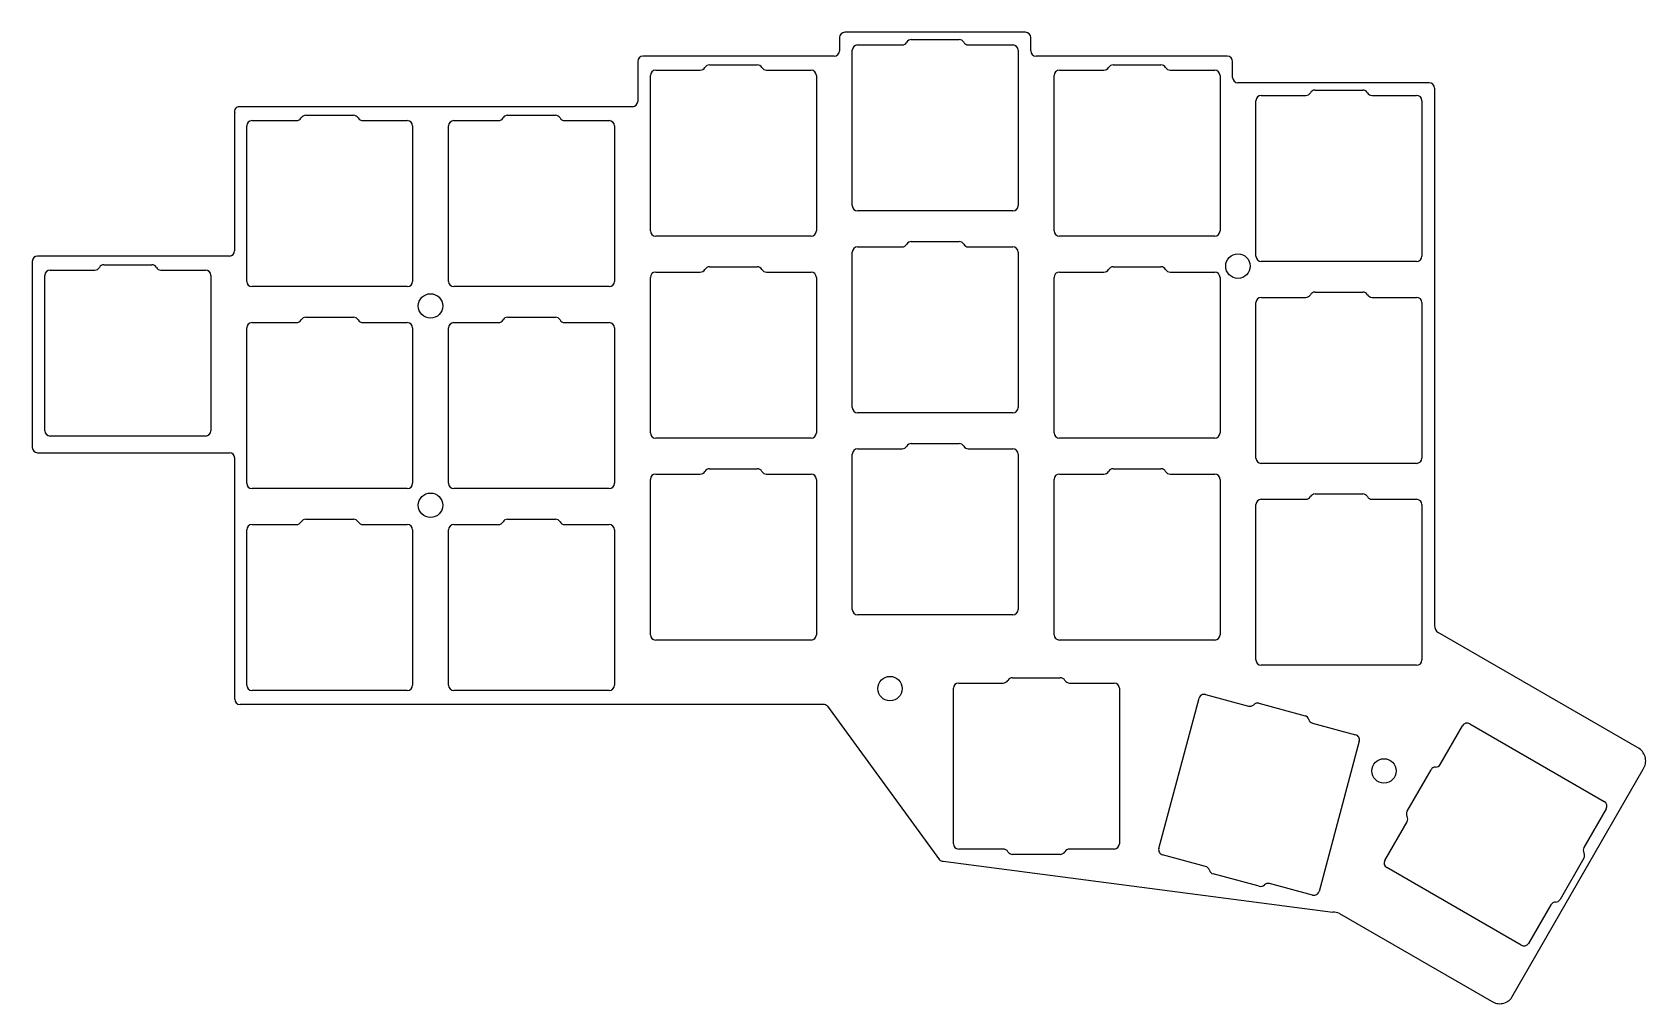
# Model space of a CAD drawing. Extents: x -129 to 22, y -93 to -2.
import ezdxf

# ---------------------------------------------------------------- set-up
doc = ezdxf.new("R2010")
doc.units = 0
doc.layers.add('BLACK', color=7, linetype='CONTINUOUS')

msp = doc.modelspace()

# ---------------------------------------------------------------- linework, layer by layer
at = {"layer": 'BLACK', "linetype": 'CONTINUOUS'}
for p, q in [((-53.46, -2.15), (-53.46, -3.4)), ((-35.96, -1.65), (-52.96, -1.65)), ((-51.7614, -2.83853), (-47.5674, -2.83853)), ((-46.7014, -2.33853), (-42.2014, -2.33853)), ((-41.3354, -2.83853), (-37.1414, -2.83853)), ((-35.46, -3.4), (-35.46, -2.15)), ((-72.46, -4.4), (-72.46, -8.15)), ((-53.96, -3.9), (-71.96, -3.9)), ((-52.2614, -17.9585), (-52.2614, -3.33853)), ((-36.6414, -3.33853), (-36.6414, -17.9585)), ((-16.96, -3.9), (-34.96, -3.9)), ((-16.46, -5.9), (-16.46, -4.4)), ((-71.2614, -20.3335), (-71.2614, -5.71353)), ((-70.7614, -5.21353), (-66.5674, -5.21353)), ((-65.7014, -4.71353), (-61.2014, -4.71353)), ((-60.3354, -5.21353), (-56.1414, -5.21353)), ((-55.6414, -5.71353), (-55.6414, -20.3335)), ((-33.2614, -20.3335), (-33.2614, -5.71353)), ((-32.7614, -5.21353), (-28.5674, -5.21353)), ((-27.7014, -4.71353), (-23.2014, -4.71353)), ((-22.3354, -5.21353), (-18.1414, -5.21353)), ((-17.6414, -5.71353), (-17.6414, -20.3335)), ((2.04, -6.4), (-15.96, -6.4)), ((-13.7614, -7.58853), (-9.56743, -7.58853)), ((-8.7014, -7.08853), (-4.2014, -7.08853)), ((-3.33537, -7.58853), (0.8586, -7.58853)), ((2.54, -6.9), (2.53728, -57.4602)), ((-72.96, -8.65), (-109.96, -8.65)), ((-14.2614, -22.7085), (-14.2614, -8.08853)), ((1.3586, -8.08853), (1.3586, -22.7085)), ((-110.394, -9.24312), (-110.394, -22.2)), ((-109.261, -25.0835), (-109.261, -10.4635)), ((-108.761, -9.96353), (-104.567, -9.96353)), ((-103.701, -9.46353), (-99.2014, -9.46353)), ((-98.3354, -9.96353), (-94.1414, -9.96353)), ((-93.6414, -10.4635), (-93.6414, -25.0835)), ((-90.2614, -25.0835), (-90.2614, -10.4635)), ((-89.7614, -9.96353), (-85.5674, -9.96353)), ((-84.7014, -9.46353), (-80.2014, -9.46353)), ((-79.3354, -9.96353), (-75.1414, -9.96353)), ((-74.6414, -10.4635), (-74.6414, -25.0835)), ((-37.1414, -18.4585), (-51.7614, -18.4585)), ((-56.1414, -20.8335), (-70.7614, -20.8335)), ((-18.1414, -20.8335), (-32.7614, -20.8335)), ((-110.894, -22.7), (-128.94, -22.7042)), ((-52.2614, -36.9585), (-52.2614, -22.3385)), ((-51.7614, -21.8385), (-47.5674, -21.8385)), ((-46.7014, -21.3385), (-42.2014, -21.3385)), ((-41.3354, -21.8385), (-37.1414, -21.8385)), ((-36.6414, -22.3385), (-36.6414, -36.9585)), ((-129.44, -23.2042), (-129.445, -40.7042)), ((-127.755, -24.0215), (-123.561, -24.0215)), ((-122.695, -23.5215), (-118.195, -23.5215)), ((-117.329, -24.0215), (-113.135, -24.0215)), ((-70.7614, -24.2135), (-66.5674, -24.2135)), ((-65.7014, -23.7135), (-61.2014, -23.7135)), ((-60.3354, -24.2135), (-56.1414, -24.2135)), ((-32.7614, -24.2135), (-28.5674, -24.2135)), ((-27.7014, -23.7135), (-23.2014, -23.7135)), ((-22.3354, -24.2135), (-18.1414, -24.2135)), ((0.8586, -23.2085), (-13.7614, -23.2085)), ((-128.255, -39.1415), (-128.255, -24.5215)), ((-112.635, -24.5215), (-112.635, -39.1415)), ((-94.1414, -25.5835), (-108.761, -25.5835)), ((-75.1414, -25.5835), (-89.7614, -25.5835)), ((-71.2614, -39.3335), (-71.2614, -24.7135)), ((-55.6414, -24.7135), (-55.6414, -39.3335)), ((-33.2614, -39.3335), (-33.2614, -24.7135)), ((-17.6414, -24.7135), (-17.6414, -39.3335)), ((-14.2614, -41.7085), (-14.2614, -27.0885)), ((-13.7614, -26.5885), (-9.56743, -26.5885)), ((-8.7014, -26.0885), (-4.2014, -26.0885)), ((-3.33537, -26.5885), (0.8586, -26.5885)), ((1.3586, -27.0885), (1.3586, -41.7085)), ((-103.701, -28.4635), (-99.2014, -28.4635)), ((-84.7014, -28.4635), (-80.2014, -28.4635)), ((-109.261, -44.0835), (-109.261, -29.4635)), ((-108.761, -28.9635), (-104.567, -28.9635)), ((-98.3354, -28.9635), (-94.1414, -28.9635)), ((-93.6414, -29.4635), (-93.6414, -44.0835)), ((-90.2614, -44.0835), (-90.2614, -29.4635)), ((-89.7614, -28.9635), (-85.5674, -28.9635)), ((-79.3354, -28.9635), (-75.1414, -28.9635)), ((-74.6414, -29.4635), (-74.6414, -44.0835)), ((-37.1414, -37.4585), (-51.7614, -37.4585)), ((-113.135, -39.6415), (-127.755, -39.6415)), ((-56.1414, -39.8335), (-70.7614, -39.8335)), ((-51.7614, -40.8385), (-47.5674, -40.8385)), ((-46.7014, -40.3385), (-42.2014, -40.3385)), ((-41.3354, -40.8385), (-37.1414, -40.8385)), ((-18.1414, -39.8335), (-32.7614, -39.8335)), ((-128.945, -41.2042), (-110.89, -41.2042)), ((-110.391, -64.4), (-110.39, -41.7042)), ((-52.2614, -55.9585), (-52.2614, -41.3385)), ((-36.6414, -41.3385), (-36.6414, -55.9585)), ((0.8586, -42.2085), (-13.7614, -42.2085)), ((-71.2614, -58.3335), (-71.2614, -43.7135)), ((-70.7614, -43.2135), (-66.5674, -43.2135)), ((-65.7014, -42.7135), (-61.2014, -42.7135)), ((-60.3354, -43.2135), (-56.1414, -43.2135)), ((-55.6414, -43.7135), (-55.6414, -58.3335)), ((-33.2614, -58.3335), (-33.2614, -43.7135)), ((-32.7614, -43.2135), (-28.5674, -43.2135)), ((-27.7014, -42.7135), (-23.2014, -42.7135)), ((-22.3354, -43.2135), (-18.1414, -43.2135)), ((-17.6414, -43.7135), (-17.6414, -58.3335)), ((-94.1414, -44.5835), (-108.761, -44.5835)), ((-75.1414, -44.5835), (-89.7614, -44.5835)), ((-8.7014, -45.0885), (-4.2014, -45.0885)), ((-14.2614, -60.7085), (-14.2614, -46.0885)), ((-13.7614, -45.5885), (-9.56743, -45.5885)), ((-3.33537, -45.5885), (0.8586, -45.5885)), ((1.3586, -46.0885), (1.3586, -60.7085)), ((-109.261, -63.0835), (-109.261, -48.4635)), ((-108.761, -47.9635), (-104.567, -47.9635)), ((-103.701, -47.4635), (-99.2014, -47.4635)), ((-98.3354, -47.9635), (-94.1414, -47.9635)), ((-93.6414, -48.4635), (-93.6414, -63.0835)), ((-90.2614, -63.0835), (-90.2614, -48.4635)), ((-89.7614, -47.9635), (-85.5674, -47.9635)), ((-84.7014, -47.4635), (-80.2014, -47.4635)), ((-79.3354, -47.9635), (-75.1414, -47.9635)), ((-74.6414, -48.4635), (-74.6414, -63.0835)), ((-37.1414, -56.4585), (-51.7614, -56.4585)), ((-56.1414, -58.8335), (-70.7614, -58.8335)), ((-18.1414, -58.8335), (-32.7614, -58.8335)), ((21.8105, -69.047), (2.89, -58.125)), ((0.8586, -61.2085), (-13.7614, -61.2085)), ((-94.1414, -63.5835), (-108.761, -63.5835)), ((-75.1414, -63.5835), (-89.7614, -63.5835)), ((-42.7414, -77.9935), (-42.7414, -63.3735)), ((-42.2414, -62.8735), (-38.0474, -62.8735)), ((-37.1814, -62.3735), (-32.6814, -62.3735)), ((-31.8154, -62.8735), (-27.6214, -62.8735)), ((-27.1214, -63.3735), (-27.1214, -77.9935)), ((-54.96, -64.9), (-109.891, -64.9)), ((-54.6064, -65.0464), (-44.0636, -79.5036)), ((-23.4048, -78.4318), (-19.6209, -64.3099)), ((-19.0085, -63.9564), (-14.9574, -65.0419)), ((-13.9915, -64.783), (-9.64485, -65.9477)), ((-8.93775, -66.6548), (-4.88668, -67.7403)), ((5.86238, -66.7168), (18.5237, -74.0268)), ((3.08238, -70.5319), (5.17937, -66.8998)), ((-4.53312, -68.3527), (-8.31706, -82.4745)), ((-0.03364, -74.929), (2.21636, -71.0319)), ((9.83726, -92.4315), (22.19, -70.975)), ((-2.13063, -79.5611), (-0.03364, -75.929)), ((18.7067, -74.7098), (16.6097, -78.3419)), ((-38.0474, -78.4935), (-42.2414, -78.4935)), ((-27.6214, -78.4935), (-31.8154, -78.4935)), ((-43.71, -79.65), (-7.03944, -84.4203)), ((-32.6814, -78.9935), (-37.1814, -78.9935)), ((-19.0002, -80.1296), (-23.0513, -79.0441)), ((10.7137, -87.5541), (-1.94762, -80.2441)), ((16.6097, -79.3419), (14.3597, -83.239)), ((-13.9464, -82.0014), (-18.2931, -80.8367)), ((-8.92943, -82.8281), (-12.9805, -81.7426)), ((-6.385, -84.55), (7.90925, -92.811)), ((13.4937, -83.739), (11.3967, -87.3711))]:
    msp.add_line(p, q, dxfattribs=at)
at = {"layer": 'BLACK'}
for centre in [(-15.96, -23.65), (-91.96, -27.4), (-91.96, -46.15), (-48.71, -63.4), (-2.21, -71.15)]:
    msp.add_circle(centre, 1.15, dxfattribs=at)
for centre, radius, start, end in [((-52.96, -2.15), 0.5, 90, 180), ((-51.7614, -3.33853), 0.5, 90, 180), ((-47.5674, -2.33853), 0.5, -90, -30), ((-46.7014, -2.83853), 0.5, 90, 150), ((-42.2014, -2.83853), 0.5, 30, 90), ((-41.3354, -2.33853), 0.5, -150, -90), ((-37.1414, -3.33853), 0.5, 0, 90), ((-35.96, -2.15), 0.5, 0, 90), ((-71.96, -4.4), 0.5, 90, 180), ((-53.96, -3.4), 0.5, -90, 0), ((-34.96, -3.4), 0.5, -180, -90), ((-16.96, -4.4), 0.5, 0, 90), ((-70.7614, -5.71353), 0.5, 90, 180), ((-66.5674, -4.71353), 0.5, -90, -30), ((-65.7014, -5.21353), 0.5, 90, 150), ((-61.2014, -5.21353), 0.5, 30, 90), ((-60.3354, -4.71353), 0.5, -150, -90), ((-56.1414, -5.71353), 0.5, 0, 90), ((-32.7614, -5.71353), 0.5, 90, 180), ((-28.5674, -4.71353), 0.5, -90, -30), ((-27.7014, -5.21353), 0.5, 90, 150), ((-23.2014, -5.21353), 0.5, 30, 90), ((-22.3354, -4.71353), 0.5, -150, -90), ((-18.1414, -5.71353), 0.5, 0, 90), ((-15.96, -5.9), 0.5, -180, -90), ((-13.7614, -8.08853), 0.5, 90, 180), ((-9.56743, -7.08853), 0.5, -90, -30), ((-8.7014, -7.58853), 0.5, 90, 150), ((-4.2014, -7.58853), 0.5, 30, 90), ((-3.33537, -7.08853), 0.5, -150, -90), ((0.8586, -8.08853), 0.5, 0, 90), ((2.04, -6.9), 0.5, 0, 90), ((-109.96, -9.10514), 0.45514, -270, -162.352), ((-72.96, -8.15), 0.5, -90, 0), ((-108.761, -10.4635), 0.5, 90, 180), ((-104.567, -9.46353), 0.5, -90, -30), ((-103.701, -9.96353), 0.5, 90, 150), ((-99.2014, -9.96353), 0.5, 30, 90), ((-98.3354, -9.46353), 0.5, -150, -90), ((-94.1414, -10.4635), 0.5, 0, 90), ((-89.7614, -10.4635), 0.5, 90, 180), ((-85.5674, -9.46353), 0.5, -90, -30), ((-84.7014, -9.96353), 0.5, 90, 150), ((-80.2014, -9.96353), 0.5, 30, 90), ((-79.3354, -9.46353), 0.5, -150, -90), ((-75.1414, -10.4635), 0.5, 0, 90), ((-51.7614, -17.9585), 0.5, 180, 270), ((-37.1414, -17.9585), 0.5, -90, 0), ((-70.7614, -20.3335), 0.5, 180, 270), ((-56.1414, -20.3335), 0.5, -90, 0), ((-32.7614, -20.3335), 0.5, 180, 270), ((-18.1414, -20.3335), 0.5, -90, 0), ((-128.94, -23.2042), 0.5, 90, 180), ((-110.894, -22.2), 0.5, -90, 0), ((-51.7614, -22.3385), 0.5, 90, 180), ((-47.5674, -21.3385), 0.5, -90, -30), ((-46.7014, -21.8385), 0.5, 90, 150), ((-42.2014, -21.8385), 0.5, 30, 90), ((-41.3354, -21.3385), 0.5, -150, -90), ((-37.1414, -22.3385), 0.5, 0, 90), ((-13.7614, -22.7085), 0.5, 180, 270), ((0.8586, -22.7085), 0.5, -90, 0), ((-127.755, -24.5215), 0.5, 90, 180), ((-123.561, -23.5215), 0.5, -90, -30), ((-122.695, -24.0215), 0.5, 90, 150), ((-118.195, -24.0215), 0.5, 30, 90), ((-117.329, -23.5215), 0.5, -150, -90), ((-113.135, -24.5215), 0.5, 0, 90), ((-70.7614, -24.7135), 0.5, 90, 180), ((-66.5674, -23.7135), 0.5, -90, -30), ((-65.7014, -24.2135), 0.5, 90, 150), ((-61.2014, -24.2135), 0.5, 30, 90), ((-60.3354, -23.7135), 0.5, -150, -90), ((-56.1414, -24.7135), 0.5, 0, 90), ((-32.7614, -24.7135), 0.5, 90, 180), ((-28.5674, -23.7135), 0.5, -90, -30), ((-27.7014, -24.2135), 0.5, 90, 150), ((-23.2014, -24.2135), 0.5, 30, 90), ((-22.3354, -23.7135), 0.5, -150, -90), ((-18.1414, -24.7135), 0.5, 0, 90), ((-108.761, -25.0835), 0.5, 180, 270), ((-94.1414, -25.0835), 0.5, -90, 0), ((-89.7614, -25.0835), 0.5, 180, 270), ((-75.1414, -25.0835), 0.5, -90, 0), ((-13.7614, -27.0885), 0.5, 90, 180), ((-9.56743, -26.0885), 0.5, -90, -30), ((-8.7014, -26.5885), 0.5, 90, 150), ((-4.2014, -26.5885), 0.5, 30, 90), ((-3.33537, -26.0885), 0.5, -150, -90), ((0.8586, -27.0885), 0.5, 0, 90), ((-104.567, -28.4635), 0.5, -90, -30), ((-103.701, -28.9635), 0.5, 90, 150), ((-99.2014, -28.9635), 0.5, 30, 90), ((-98.3354, -28.4635), 0.5, -150, -90), ((-85.5674, -28.4635), 0.5, -90, -30), ((-84.7014, -28.9635), 0.5, 90, 150), ((-80.2014, -28.9635), 0.5, 30, 90), ((-79.3354, -28.4635), 0.5, -150, -90), ((-108.761, -29.4635), 0.5, 90, 180), ((-94.1414, -29.4635), 0.5, 0, 90), ((-89.7614, -29.4635), 0.5, 90, 180), ((-75.1414, -29.4635), 0.5, 0, 90), ((-51.7614, -36.9585), 0.5, 180, 270), ((-37.1414, -36.9585), 0.5, -90, 0), ((-127.755, -39.1415), 0.5, 180, 270), ((-113.135, -39.1415), 0.5, -90, 0), ((-70.7614, -39.3335), 0.5, 180, 270), ((-56.1414, -39.3335), 0.5, -90, 0), ((-32.7614, -39.3335), 0.5, 180, 270), ((-18.1414, -39.3335), 0.5, -90, 0), ((-128.945, -40.7042), 0.5, -180, -90), ((-51.7614, -41.3385), 0.5, 90, 180), ((-47.5674, -40.3385), 0.5, -90, -30), ((-46.7014, -40.8385), 0.5, 90, 150), ((-42.2014, -40.8385), 0.5, 30, 90), ((-41.3354, -40.3385), 0.5, -150, -90), ((-37.1414, -41.3385), 0.5, 0, 90), ((-110.89, -41.7042), 0.5, 0, 90), ((-13.7614, -41.7085), 0.5, 180, 270), ((0.8586, -41.7085), 0.5, -90, 0), ((-70.7614, -43.7135), 0.5, 90, 180), ((-66.5674, -42.7135), 0.5, -90, -30), ((-65.7014, -43.2135), 0.5, 90, 150), ((-61.2014, -43.2135), 0.5, 30, 90), ((-60.3354, -42.7135), 0.5, -150, -90), ((-56.1414, -43.7135), 0.5, 0, 90), ((-32.7614, -43.7135), 0.5, 90, 180), ((-28.5674, -42.7135), 0.5, -90, -30), ((-27.7014, -43.2135), 0.5, 90, 150), ((-23.2014, -43.2135), 0.5, 30, 90), ((-22.3354, -42.7135), 0.5, -150, -90), ((-18.1414, -43.7135), 0.5, 0, 90), ((-108.761, -44.0835), 0.5, 180, 270), ((-94.1414, -44.0835), 0.5, -90, 0), ((-89.7614, -44.0835), 0.5, 180, 270), ((-75.1414, -44.0835), 0.5, -90, 0), ((-9.56743, -45.0885), 0.5, -90, -30), ((-8.7014, -45.5885), 0.5, 90, 150), ((-4.2014, -45.5885), 0.5, 30, 90), ((-3.33537, -45.0885), 0.5, -150, -90), ((-13.7614, -46.0885), 0.5, 90, 180), ((0.8586, -46.0885), 0.5, 0, 90), ((-108.761, -48.4635), 0.5, 90, 180), ((-104.567, -47.4635), 0.5, -90, -30), ((-103.701, -47.9635), 0.5, 90, 150), ((-99.2014, -47.9635), 0.5, 30, 90), ((-98.3354, -47.4635), 0.5, -150, -90), ((-94.1414, -48.4635), 0.5, 0, 90), ((-89.7614, -48.4635), 0.5, 90, 180), ((-85.5674, -47.4635), 0.5, -90, -30), ((-84.7014, -47.9635), 0.5, 90, 150), ((-80.2014, -47.9635), 0.5, 30, 90), ((-79.3354, -47.4635), 0.5, -150, -90), ((-75.1414, -48.4635), 0.5, 0, 90), ((-51.7614, -55.9585), 0.5, 180, 270), ((-37.1414, -55.9585), 0.5, -90, 0), ((3.38728, -57.4352), 0.85037, -178.315, -125.788), ((-70.7614, -58.3335), 0.5, 180, 270), ((-56.1414, -58.3335), 0.5, -90, 0), ((-32.7614, -58.3335), 0.5, 180, 270), ((-18.1414, -58.3335), 0.5, -90, 0), ((-13.7614, -60.7085), 0.5, 180, 270), ((0.8586, -60.7085), 0.5, -90, 0), ((-108.761, -63.0835), 0.5, 180, 270), ((-94.1414, -63.0835), 0.5, -90, 0), ((-89.7614, -63.0835), 0.5, 180, 270), ((-75.1414, -63.0835), 0.5, -90, 0), ((-42.2414, -63.3735), 0.5, 90, 180), ((-38.0474, -62.3735), 0.5, -90, -30), ((-37.1814, -62.8735), 0.5, 90, 150), ((-32.6814, -62.8735), 0.5, 30, 90), ((-31.8154, -62.3735), 0.5, -150, -90), ((-27.6214, -63.3735), 0.5, 0, 90), ((-109.891, -64.4), 0.5, -180, -90), ((-54.96, -65.4), 0.5, 45, 90), ((-19.1379, -64.4393), 0.5, 74.9999, 165), ((-14.828, -64.5589), 0.5, -105, -44.9999), ((-14.1209, -65.266), 0.5, 75.0001, 135), ((-9.77426, -66.4307), 0.5, 15.0001, 75.0001), ((-8.80834, -66.1719), 0.5, -165, -105), ((5.61238, -67.1498), 0.5, 60, 150), ((-5.01609, -68.2233), 0.5, -15.0001, 74.9999), ((21.04, -70.2), 1.38677, -33.9765, 56.2469), ((2.64937, -71.2819), 0.5, 89.9999, 150), ((2.64937, -70.2819), 0.5, -89.9999, -29.9999), ((18.2737, -74.4598), 0.5, -30, 60), ((0.39937, -75.179), 0.5, 150, 210), ((-0.46666, -75.679), 0.5, -30, 30), ((-42.2414, -77.9935), 0.5, 180, 270), ((-38.0474, -78.9935), 0.5, 30, 90), ((-37.1814, -78.4935), 0.5, -150, -90), ((-32.6814, -78.4935), 0.5, -90, -30), ((-31.8154, -78.9935), 0.5, 90, 150), ((-27.6214, -77.9935), 0.5, -90, 0), ((-22.9219, -78.5612), 0.5, 165, 255), ((17.0427, -78.5919), 0.5, 150, 210), ((16.1767, -79.0919), 0.5, -30, 30), ((-43.71, -79.15), 0.5, -135, -90), ((-19.1296, -80.6126), 0.5, 15.0001, 75.0001), ((-18.1637, -80.3538), 0.5, -165, -105), ((-1.69762, -79.8111), 0.5, 150, 240), ((-13.817, -81.5184), 0.5, -105, -44.9999), ((-13.1099, -82.2255), 0.5, 75.0001, 135), ((-8.80002, -82.3451), 0.5, -105, -14.9999), ((13.9267, -83.989), 0.5, 90, 150), ((13.9267, -82.989), 0.5, -90, -30), ((-7.3726, -87.8184), 3.41439, 73.1872, 84.4006), ((10.9637, -87.1211), 0.5, -120, -30), ((8.68425, -91.661), 1.38677, -123.977, -33.7531)]:
    msp.add_arc(centre, radius, start, end, dxfattribs=at)

doc.saveas('drawing.dxf')
